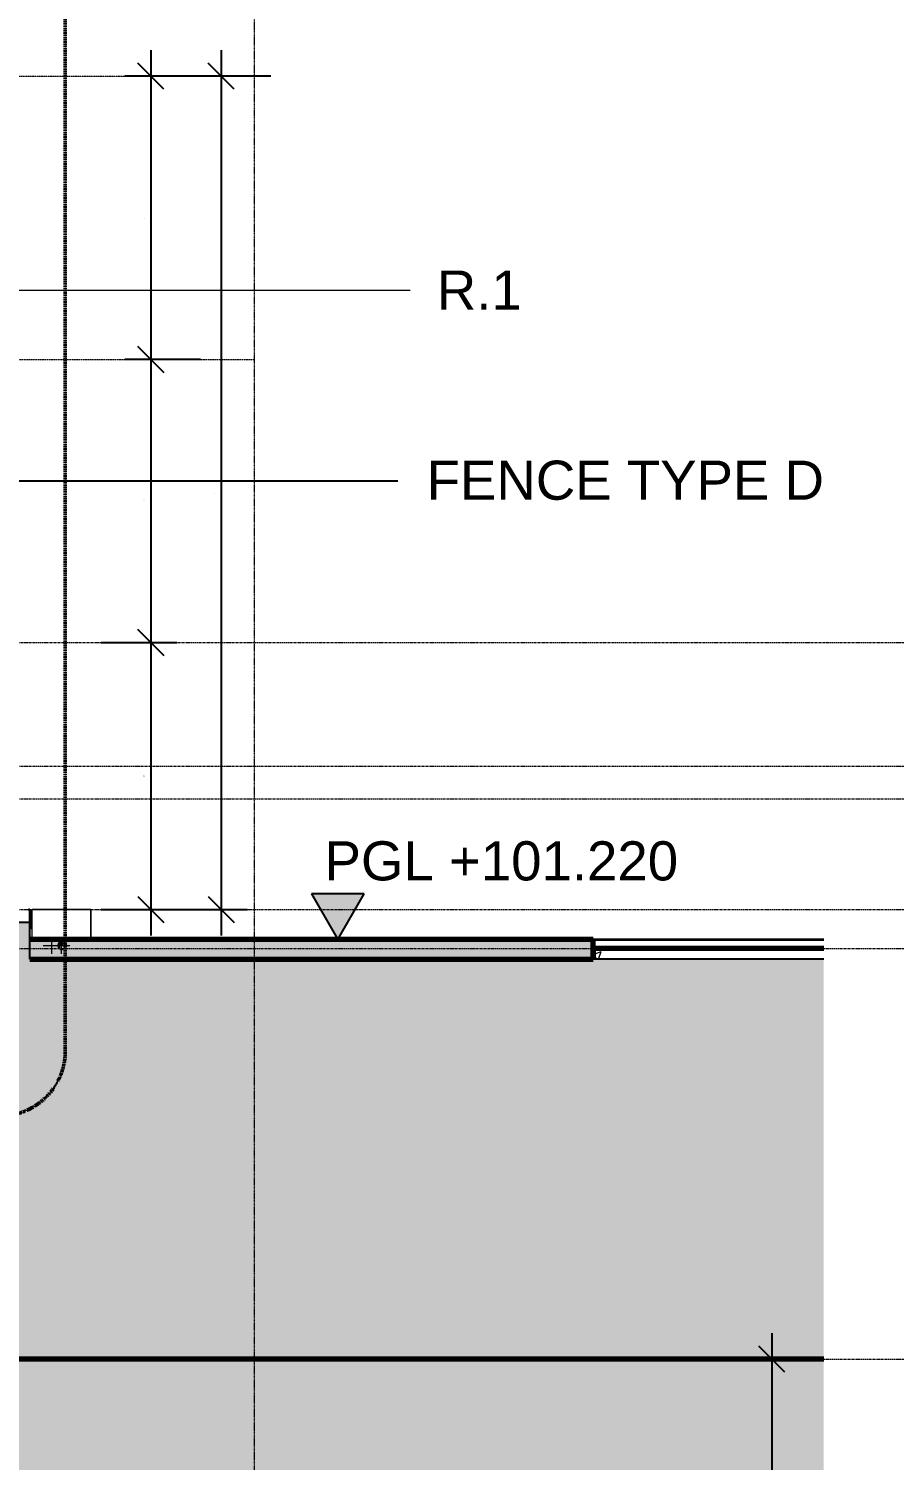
# Model space of a CAD drawing. Header units: millimetres. Extents: x -153298 to 620751, y -313239 to 250031.
# Drawn here: x 134233 to 140879, y -299223 to -288237 of the extents above; entities that cross this region are included whole.
import ezdxf

# ---------------------------------------------------------------- set-up
doc = ezdxf.new("R2010")
doc.units = ezdxf.units.MM
for name, pattern in [('Centre', [31.75, 6.35, -4.7625, 15.875, -4.7625]), ('DPA_Grid _ Level 100', [10, 5.5, -1.6, 1.3, -1.6]), ('DPA_Hidden 50', [3, 2, -1])]:
    doc.linetypes.add(name, pattern=pattern)
for name, color, linetype, lineweight in [('A-ANNO-DIMS', 7, 'Continuous', 9), ('A-ANNO-KEYN', 7, 'Continuous', 25), ('A-ANNO-SYMB', 7, 'Continuous', 9), ('A-DETL', 7, 'Continuous', 70), ('A-DETL-GENF', 7, 'Continuous', 35), ('A-DETL-THIN', 7, 'Continuous', 25), ('A-FLOR-E', 7, 'Continuous', 35), ('A-FLOR-FNSH', 7, 'Continuous', 70), ('A-FLOR-LEVL', 7, 'Continuous', 35), ('A-FLOR-PATT', 7, 'Continuous', 70), ('E-LITE-EQPM', 7, 'Continuous', 35), ('E-POWR-CNTR', 7, 'Continuous', 9), ('E-POWR-RISE', 7, 'Continuous', 9), ('G-ANNO-SPOR', 7, 'Continuous', 9), ('G-ANNO-TEXT', 7, 'Continuous', 9), ('S-GRID', 7, 'Continuous', 0)]:
    doc.layers.add(name, color=color, linetype=linetype, lineweight=lineweight)
doc.styles.add('Arial_2', font='arial.ttf', dxfattribs={"height": 3})
doc.dimstyles.new('DPA-DIM-3_0_T-T', dxfattribs={"dimscale": 304.8, "dimtxt": 306.07782, "dimasz": 0.656168, "dimexe": 0.656168, "dimexo": 0.0625, "dimgap": 0.164042, "dimtad": 1, "dimdec": 0, "dimzin": 0, "dimdsep": 46, "dimtxsty": 'Arial_2', "dimblk1": 'OBLIQUE', "dimblk2": 'OBLIQUE', "dimsah": 1, "dimcen": 0.09, "dimdle": 0.656168, "dimclrd": 7, "dimclre": 7, "dimclrt": 7, "dimadec": 8, "dimazin": 0, "dimtfac": 1, "dimtdec": 4, "dimtix": 1, "dimtmove": 0, "dimatfit": 3, "dimfxl": 1.312336, "dimfxlon": 1, "dimtvp": 1, "dimtolj": 1, "dimtzin": 0, "dimarcsym": 2})
doc.dimstyles.new('DPA-DIM-3_0_T-T_1', dxfattribs={"dimscale": 304.8, "dimtxt": 306.07782, "dimasz": 0.656168, "dimexe": 0.656168, "dimexo": 0.0625, "dimgap": 0.164042, "dimtad": 1, "dimdec": 0, "dimzin": 0, "dimdsep": 46, "dimtxsty": 'Arial_2', "dimblk1": 'OBLIQUE', "dimblk2": 'OBLIQUE', "dimsah": 1, "dimcen": 0.09, "dimdle": 0.656168, "dimclrd": 7, "dimclre": 7, "dimclrt": 7, "dimadec": 8, "dimazin": 0, "dimtfac": 1, "dimtdec": 4, "dimtix": 1, "dimtmove": 1, "dimatfit": 3, "dimfxl": 1.312336, "dimfxlon": 1, "dimtvp": 1, "dimtolj": 1, "dimtzin": 0, "dimarcsym": 2})
pattern_1 = [(50, (108217.3, -305821.75), (728.737, -63.756), [76.2, -838.2]), (355, (108217.3, -305821.75), (-140.972, 764.228), [60.96, -670.56]), (100.451, (108278, -305827.1), (587.77, 700.467), [64.76, -712.36]), (46.184, (108217.3, -305618.55), (1084.316, -168.17), [114.3, -1257.3]), (96.636, (108307.7, -305632.6), (949.61, 989.71), [97.14, -1068.54]), (351.184, (108217.3, -305618.6), (949.62, 989.7), [91.44, -1005.84]), (21, (108318.9, -305669.35), (606.458, -409.061), [76.2, -838.2]), (326, (108318.9, -305669.35), (247.208, 736.753), [60.96, -670.56]), (71.451, (108369.44, -305703.44), (853.668, 327.685), [64.76, -712.36]), (37.5, (108217.3, -305821.75), (12.3547, 338.2201), [33.528, -628.904, 33.528, -647.192, -673.1]), (37.5, (108217.3, -305821.75), (12.3547, 338.2201), [-1343.152, 33.528, -639.572]), (7.5, (108217.3, -305821.75), (267.279, 400.722), [33.528, -354.584, 33.528, -613.664, -256.54]), (7.5, (108217.3, -305821.75), (267.279, 400.722), [-1035.304, 33.528, -223.012]), (327.5, (107990.73, -305821.75), (542.3633, -22.9153), [33.528, -220.472, 33.528, -758.952, -1051.56]), (327.5, (107990.73, -305821.75), (542.3633, -22.9153), [-1046.48, 33.528, -1018.032]), (317.5, (107889.13, -305821.75), (592.517, 101.707), [33.528, -296.672, 33.528, -492.76, -746.76]), (317.5, (107889.13, -305821.75), (592.517, 101.707), [-856.488, 33.528, -713.232])]

# ---------------------------------------------------------------- blocks, each defined once
blk = doc.blocks.new('ACM_Handhole - ACM_Handhole-V256-2120-01 ENTRANCE 1 SECTION A')
at = {"layer": 'E-LITE-EQPM', "color": 7, "lineweight": 20}
for p, q in [((-848540, 101450), (-848990, 101450)), ((-848990, 101450), (-848540, 101450)), ((-848990, 101220), (-848990, 101450)), ((-848990, 101220), (-848990, 101450)), ((-848930, 101450), (-848600, 101450)), ((-848600, 101450), (-848930, 101450)), ((-848605, 101450), (-848925, 101450)), ((-848925, 101450), (-848605, 101450)), ((-848540, 101450), (-848540, 101220)), ((-848540, 101220), (-848540, 101450))]:
    blk.add_line(p, q, dxfattribs=at)
blk = doc.blocks.new('PPL-C-AECM-1-PP19-EE-M3-0001_rvt-1-2120-01 ENTRANCE 1 SECTION A')
at = {"layer": 'E-POWR-RISE', "lineweight": 35}
blk.add_hatch(color=7, dxfattribs=at).paths.add_polyline_path([(-848773, 101144), (-848779, 101151), (-848781, 101159), (-848779, 101167), (-848773, 101173), (-848765, 101175), (-848756, 101177), (-848751, 101183), (-848748, 101191), (-848751, 101199), (-848753, 101203), (-848760, 101207), (-848765, 101208), (-848773, 101206), (-848781, 101203), (-848788, 101198), (-848793, 101191), (-848796, 101180), (-848797, 101175), (-848796, 101167), (-848793, 101159), (-848788, 101152), (-848781, 101147)])
at = {"layer": 'E-POWR-CNTR', "color": 7, "lineweight": 5}
for p, q in [((-848840, 101110), (-848840, 101240)), ((-848840, 101110), (-848840, 101240)), ((-848765, 101208), (-848765, 101240)), ((-848765, 101208), (-848765, 101240)), ((-848905, 101175), (-848797, 101175)), ((-848905, 101175), (-848797, 101175)), ((-848830, 101175), (-848797, 101175)), ((-848830, 101175), (-848797, 101175)), ((-848765, 101110), (-848765, 101175)), ((-848765, 101175), (-848700, 101175)), ((-848765, 101110), (-848765, 101175)), ((-848765, 101175), (-848700, 101175))]:
    blk.add_line(p, q, dxfattribs=at)
at = {"layer": 'E-POWR-RISE', "color": 7, "lineweight": 5}
for centre, radius, start, end in [((-848765, 101175), 32.5, 0, 79.2429), ((-848765, 101159), 16.3, 90, 270), ((-848765, 101175), 32.5, 255.3306, 0)]:
    blk.add_arc(centre, radius, start, end, dxfattribs=at)
at = {"layer": 'E-LITE-EQPM', "color": 7, "lineweight": 20}
blk.add_blockref('ACM_Handhole - ACM_Handhole-V256-2120-01 ENTRANCE 1 SECTION A', (0, 0), dxfattribs=at)
blk = doc.blocks.new('_Oblique')
at = {"color": 7, "linetype": 'ByBlock', "lineweight": -2}
blk.add_line((-0.5, -0.5), (0.5, 0.5), dxfattribs=at)
blk = doc.blocks.new('*D3759')
at = {"layer": 'A-ANNO-DIMS', "color": 7, "lineweight": -2, "transparency": 16777216}
for p, q in [((139939, -298247), (139939, -299847)), ((140320, -298447), (139739, -298447)), ((140320, -299647), (139739, -299647)), ((139939, -299847), (139939, -299647)), ((140772, -299847), (139939, -299847))]:
    blk.add_line(p, q, dxfattribs=at)
at = {"layer": 'DEFPOINTS', "color": 7, "transparency": 16777216}
for p in [(140339, -298447), (139939, -299647), (140339, -299647)]:
    blk.add_point(p, dxfattribs=at)
at = {"layer": 'A-ANNO-DIMS', "color": 7, "lineweight": -2, "transparency": 16777216, "xscale": 200, "yscale": 200, "zscale": 200}
for p, rotation in [((139939, -298447), 90), ((139939, -299647), 270)]:
    blk.add_blockref('_Oblique', p, dxfattribs=dict(at, rotation=rotation))
at = {"layer": 'A-ANNO-DIMS', "color": 7, "transparency": 16777216, "insert": (140824, -300349), "char_height": 3, "width": 1107.53, "attachment_point": 1, "rotation": 90, "line_spacing_factor": 0.941778, "style": 'Arial_2'}
blk.add_mtext('\\A1;1200', dxfattribs=at)
blk = doc.blocks.new('*D3709')
at = {"layer": 'A-ANNO-DIMS', "color": 7, "lineweight": -2, "transparency": 16777216}
for p, q in [((135171, -288402), (135171, -290976)), ((135552, -288602), (134971, -288602)), ((135552, -290776), (134971, -290776))]:
    blk.add_line(p, q, dxfattribs=at)
at = {"layer": 'DEFPOINTS', "color": 7, "transparency": 16777216}
for p in [(135571, -288602), (135171, -290776), (135571, -290776)]:
    blk.add_point(p, dxfattribs=at)
at = {"layer": 'A-ANNO-DIMS', "color": 7, "lineweight": -2, "transparency": 16777216, "xscale": 200, "yscale": 200, "zscale": 200}
for p, rotation in [((135171, -288602), 90), ((135171, -290776), 270)]:
    blk.add_blockref('_Oblique', p, dxfattribs=dict(at, rotation=rotation))
at = {"layer": 'A-ANNO-DIMS', "color": 7, "transparency": 16777216, "insert": (135119, -289689), "char_height": 3, "width": 1107.53, "attachment_point": 5, "rotation": 90, "style": 'Arial_2'}
blk.add_mtext('\\A1;2174', dxfattribs=at)
blk = doc.blocks.new('*D3710')
at = {"layer": 'A-ANNO-DIMS', "color": 7, "lineweight": -2, "transparency": 16777216}
for p, q in [((135171, -290576), (135171, -293147)), ((135552, -290776), (134971, -290776)), ((134790, -292947), (135371, -292947))]:
    blk.add_line(p, q, dxfattribs=at)
at = {"layer": 'DEFPOINTS', "color": 7, "transparency": 16777216}
for p in [(135571, -290776), (134771, -292947), (135171, -292947)]:
    blk.add_point(p, dxfattribs=at)
at = {"layer": 'A-ANNO-DIMS', "color": 7, "lineweight": -2, "transparency": 16777216, "xscale": 200, "yscale": 200, "zscale": 200}
for p, rotation in [((135171, -290776), 90), ((135171, -292947), 270)]:
    blk.add_blockref('_Oblique', p, dxfattribs=dict(at, rotation=rotation))
at = {"layer": 'A-ANNO-DIMS', "color": 7, "transparency": 16777216, "insert": (135119, -291861), "char_height": 3, "width": 1107.53, "attachment_point": 5, "rotation": 90, "style": 'Arial_2'}
blk.add_mtext('\\A1;2171', dxfattribs=at)
blk = doc.blocks.new('*D3711')
at = {"layer": 'A-ANNO-DIMS', "color": 7, "lineweight": -2, "transparency": 16777216}
for p, q in [((135171, -292747), (135171, -295197)), ((134790, -292947), (135371, -292947)), ((134790, -294997), (135371, -294997))]:
    blk.add_line(p, q, dxfattribs=at)
at = {"layer": 'DEFPOINTS', "color": 7, "transparency": 16777216}
for p in [(134771, -292947), (134771, -294997), (135171, -294997)]:
    blk.add_point(p, dxfattribs=at)
at = {"layer": 'A-ANNO-DIMS', "color": 7, "lineweight": -2, "transparency": 16777216, "xscale": 200, "yscale": 200, "zscale": 200}
for p, rotation in [((135171, -292947), 90), ((135171, -294997), 270)]:
    blk.add_blockref('_Oblique', p, dxfattribs=dict(at, rotation=rotation))
at = {"layer": 'A-ANNO-DIMS', "color": 7, "transparency": 16777216, "insert": (135119, -293972), "char_height": 3, "width": 1107.53, "attachment_point": 5, "rotation": 90, "style": 'Arial_2'}
blk.add_mtext('\\A1;2050', dxfattribs=at)
blk = doc.blocks.new('*D3712')
at = {"layer": 'A-ANNO-DIMS', "color": 7, "lineweight": -2, "transparency": 16777216}
for p, q in [((135711, -288402), (135711, -295197)), ((136092, -288602), (135511, -288602)), ((135330, -294997), (135911, -294997))]:
    blk.add_line(p, q, dxfattribs=at)
at = {"layer": 'DEFPOINTS', "color": 7, "transparency": 16777216}
for p in [(136111, -288602), (135311, -294997), (135711, -294997)]:
    blk.add_point(p, dxfattribs=at)
at = {"layer": 'A-ANNO-DIMS', "color": 7, "lineweight": -2, "transparency": 16777216, "xscale": 200, "yscale": 200, "zscale": 200}
for p, rotation in [((135711, -288602), 90), ((135711, -294997), 270)]:
    blk.add_blockref('_Oblique', p, dxfattribs=dict(at, rotation=rotation))
at = {"layer": 'A-ANNO-DIMS', "color": 7, "transparency": 16777216, "insert": (135659, -291799), "char_height": 3, "width": 1107.53, "attachment_point": 5, "rotation": 90, "style": 'Arial_2'}
blk.add_mtext('\\A1;6395', dxfattribs=at)
blk = doc.blocks.new('Spot Elevations - Section Scale 100-10802364-2120-01 ENTRANCE 1 SECTION A')
at = {"layer": 'G-ANNO-SPOR'}
blk.add_hatch(color=7, dxfattribs=at).paths.add_polyline_path([(-898913, 101800), (-899114, 101451), (-899316, 101800)])
at = {"layer": 'G-ANNO-SPOR', "color": 7, "lineweight": 25}
for p, q in [((-898913, 101800), (-899316, 101800)), ((-899316, 101800), (-899114, 101451)), ((-899114, 101451), (-898913, 101800))]:
    blk.add_line(p, q, dxfattribs=at)

msp = doc.modelspace()

# ---------------------------------------------------------------- hatches: boundary and pattern name
at = {"layer": 'A-DETL-GENF', "lineweight": 9}
h = msp.add_hatch(dxfattribs=at)
h.set_pattern_fill('FP_1', style=0, pattern_type=2)
h.set_pattern_definition(pattern_1)
h.paths.add_polyline_path([(101565.4353, -307197.3524), (102467.8829, -307197.3524), (102467.8829, -305576.753), (103017.8806, -305576.753), (103017.8806, -305376.753), (112467.88, -305376.753), (112467.88, -307197.3524), (113867.88, -307197.3524), (113867.88, -305376.753), (122092.9315, -305376.753), (122092.9315, -306676.753), (123867.88, -306676.753), (123867.88, -307197.3524), (125267.88, -307197.3524), (125267.88, -305976.753), (130003.88, -305976.753), (130003.88, -305376.753), (134337.5502, -305376.753), (134337.5502, -305576.753), (140337.5298, -305576.753), (140337.5298, -304376.753), (130003.88, -304376.753), (130003.88, -304416.753), (129803.88, -304416.753), (129803.88, -305776.753), (124213.88, -305776.753), (124213.88, -304376.753), (113867.88, -304376.753), (113867.88, -298652.784), (119380.88, -301835.716), (119380.88, -302507.753), (119880.88, -302507.753), (119880.8933, -301835.7237), (114011.0238, -298446.753), (112467.88, -298446.753), (112467.88, -298307.753), (112558.3958, -298307.753), (112558.3958, -297707.753), (112058.3958, -297707.753), (112058.3958, -298307.753), (112158.3958, -298307.753), (112158.3958, -298446.753), (104188.1926, -298446.753), (104188.1926, -294036.753), (103988.1926, -294036.753), (103988.1926, -293996.753), (100313.1276, -293996.753), (100322.5695, -294083.8958), (99995.5431, -294083.8958), (100012.5695, -294241.0387), (99685.5431, -294241.0387), (99702.5695, -294398.1815), (99375.5431, -294398.1815), (99392.5695, -294555.3244), (99065.5431, -294555.3244), (99082.5695, -294712.4672), (98755.5431, -294712.4672), (98772.5695, -294869.6101), (98445.5431, -294869.6101), (98459.319, -294996.753), (98431.8802, -294996.753), (98431.8802, -295296.753), (99036.3182, -295296.753), (99036.3182, -295013.3142), (99966.8802, -294541.6008), (99966.8802, -294696.753), (100266.8802, -294696.753), (100266.8802, -294496.753), (103688.1926, -294496.753), (103688.1926, -298446.753), (80330.7286, -298446.753), (80330.7286, -299646.753), (101067.8829, -299646.753), (101067.8829, -304376.753), (80330.7286, -304376.753), (80330.7286, -305576.753), (101067.8829, -305576.753), (101067.8829, -307197.3524)])
h.paths.add_polyline_path([(112467.88, -304376.753), (102467.8829, -304376.753), (102467.8829, -299646.753), (112467.88, -299646.753), (112467.88, -304301.2027)])
h.paths.add_polyline_path([(132836.6797, -299646.753), (140337.5298, -299646.753), (140337.5298, -298446.753), (122478.88, -298446.753), (116617.88, -295053.5424), (116617.88, -293996.753), (116117.88, -293996.753), (116117.88, -295341.8187), (123553.6755, -299646.753), (130961.4671, -299646.753)])
h = msp.add_hatch(dxfattribs=at)
h.set_pattern_fill('FP_32', style=0, pattern_type=2)
h.set_pattern_definition([(45, (108217.3, -305821.75), (0, 449.0128), [317.5, -317.5]), (45, (108133.1, -305737.56), (0, 449.0128), [317.5, -317.5]), (45, (108048.92, -305653.38), (0, 449.0128), [317.5, -317.5]), (135, (108048.92, -305597.24), (-449.0128, 3e-14), [317.5, -317.5]), (135, (108133.1, -305513.05), (-449.0128, 3e-14), [317.5, -317.5]), (135, (108217.3, -305428.87), (-449.0128, 3e-14), [317.5, -317.5])])
h.paths.add_polyline_path([(136587.1047, -298446.753), (140337.5298, -298446.753), (140337.5298, -295376.753), (134242.3285, -295376.753), (134242.3285, -295096.753), (116692.5163, -295096.753), (122478.88, -298446.753), (132836.6797, -298446.753)])
h.paths.add_polyline_path([(91582.0038, -298446.753), (103688.1926, -298446.753), (103688.1926, -295296.753), (88643.88, -295296.753), (88643.88, -295146.753), (83446.7954, -295146.753), (83446.7954, -295376.753), (80330.7286, -295376.753), (80330.7286, -298446.753), (87831.5788, -298446.753)])
at = {"layer": 'A-FLOR-PATT', "lineweight": 9}
h = msp.add_hatch(dxfattribs=at)
h.set_pattern_fill('FP_1', style=0, pattern_type=2)
h.set_pattern_definition(pattern_1)
h.paths.add_polyline_path([(138567.9342, -295376.753), (138567.9342, -295226.753), (134242.3285, -295226.753), (134243.0891, -295376.753), (136587.1047, -295376.753)])
h.paths.add_polyline_path([(83446.7954, -295376.753), (83446.7954, -295226.753), (80330.7286, -295226.753), (80330.7286, -295376.753)])
h.paths.add_polyline_path([(134477.2638, -295303.1455), (134466.8921, -295297.9549), (134460.7568, -295292.2088), (134457.5296, -295288.003), (134453.802, -295276.5125), (134453.1754, -295271.753), (134454.2828, -295263.3413), (134457.5296, -295255.503), (134462.6944, -295248.772), (134469.4254, -295243.6071), (134481.4696, -295239.8067), (134489.8812, -295239.8067), (134497.1659, -295244.0125), (134501.3717, -295251.2972), (134501.3717, -295259.7088), (134497.1659, -295266.9934), (134489.8812, -295271.1993), (134477.4906, -295273.9759), (134471.6025, -295279.878), (134469.4254, -295288.003), (134471.6025, -295296.128), (134474.5266, -295299.8988)])
h = msp.add_hatch(dxfattribs=at)
h.set_pattern_fill('FP_15', angle=-220, style=0, pattern_type=2)
h.set_pattern_definition([(230, (202803.2, -295226.75), (-728.7365, 63.7558), [76.2, -838.2]), (175, (202803.2, -295226.75), (140.9716, -764.2276), [60.96, -670.56]), (280.451, (202742.5, -295221.44), (-587.77, -700.4668), [64.76, -712.36]), (226.184, (202803.2, -295429.95), (-1084.316, 168.171), [114.3, -1257.3]), (276.636, (202712.9, -295415.9), (-949.61, -989.71), [97.14, -1068.54]), (171.184, (202803.2, -295430), (-949.621, -989.701), [91.44, -1005.84]), (201, (202701.6, -295379.15), (-606.458, 409.0606), [76.2, -838.2]), (146, (202701.6, -295379.15), (-247.2083, -736.753), [60.96, -670.56]), (251.451, (202651.1, -295345.06), (-853.6683, -327.6855), [64.76, -712.36]), (217.5, (202803.22, -295226.75), (-12.3547, -338.2201), [33.528, -628.904, 33.528, -1320.292]), (217.5, (202803.22, -295226.75), (-12.3547, -338.2201), [-695.96, -647.192, 33.528, -639.572]), (187.5, (202803.22, -295226.75), (-267.2789, -400.7221), [33.528, -354.584, 33.528, -870.204]), (187.5, (202803.22, -295226.75), (-267.2789, -400.7221), [-421.64, -613.664, 33.528, -223.012]), (147.5, (203029.8, -295226.75), (-542.36333, 22.91534), [33.528, -220.472, 33.528, -1810.512]), (147.5, (203029.8, -295226.75), (-542.36333, 22.91534), [-287.528, -758.952, 33.528, -1018.032]), (137.5, (203131.4, -295226.75), (-592.517, -101.7071), [33.528, -296.672, 33.528, -1239.52]), (137.5, (203131.4, -295226.75), (-592.517, -101.7071), [-363.728, -492.76, 33.528, -713.232])])
h.paths.add_polyline_path([(138567.9342, -295376.753), (138567.9342, -295226.753), (134242.3285, -295226.753), (134243.0891, -295376.753), (136587.1047, -295376.753)])
h.paths.add_polyline_path([(83446.7954, -295376.753), (83446.7954, -295226.753), (80330.7286, -295226.753), (80330.7286, -295376.753)])
h.paths.add_polyline_path([(134477.2638, -295303.1455), (134466.8921, -295297.9549), (134460.7568, -295292.2088), (134457.5296, -295288.003), (134453.802, -295276.5125), (134453.1754, -295271.753), (134454.2828, -295263.3413), (134457.5296, -295255.503), (134462.6944, -295248.772), (134469.4254, -295243.6071), (134481.4696, -295239.8067), (134489.8812, -295239.8067), (134497.1659, -295244.0125), (134501.3717, -295251.2972), (134501.3717, -295259.7088), (134497.1659, -295266.9934), (134489.8812, -295271.1993), (134477.4906, -295273.9759), (134471.6025, -295279.878), (134469.4254, -295288.003), (134471.6025, -295296.128), (134474.5266, -295299.8988)])
h = msp.add_hatch(dxfattribs=at)
h.set_pattern_fill('FP_1', style=0, pattern_type=2)
h.set_pattern_definition(pattern_1)
h.paths.add_polyline_path([(140337.5298, -295376.753), (140337.5298, -295296.753), (138567.9342, -295296.753), (138567.9342, -295376.753)])
h = msp.add_hatch(dxfattribs=at)
h.set_pattern_fill('FP_1', style=0, pattern_type=2)
h.set_pattern_definition(pattern_1)
h.paths.add_polyline_path([(140337.5298, -295376.753), (140337.5298, -295296.753), (138567.9342, -295296.753), (138567.9342, -295376.753)])

# ---------------------------------------------------------------- linework, layer by layer
at = {"layer": 'A-ANNO-KEYN', "color": 7}
msp.add_line((133177.6001, -291706.6111), (137067.2973, -291706.6111), dxfattribs=at)
at = {"layer": 'A-ANNO-SYMB', "color": 7, "linetype": 'DPA_Hidden 50', "lineweight": 50}
msp.add_line((134514.8327, -296081.0128), (134514.8327, -286834.7834), dxfattribs=at)
msp.add_arc((134014.8327, -296081.0128), 500, 270, 0, dxfattribs=at)
at = {"layer": 'A-DETL', "color": 7, "linetype": 'DPA_Hidden 50', "lineweight": 9}
for p, q in [((129267.88, -288601.753), (135967.88, -288601.753)), ((133202.5874, -290775.7437), (135967.88, -290775.7437))]:
    msp.add_line(p, q, dxfattribs=at)
at = {"layer": 'A-DETL', "color": 7}
for p, q in [((140337.5298, -295296.753), (138567.9342, -295296.753)), ((140337.5298, -295296.753), (138567.9342, -295296.753)), ((140337.5298, -295296.753), (138567.9342, -295296.753)), ((140337.5298, -298446.753), (122478.88, -298446.753))]:
    msp.add_line(p, q, dxfattribs=at)
at = {"layer": 'A-DETL-THIN', "color": 7}
for p, q in [((134242.3285, -295096.753), (116692.5163, -295096.753)), ((134242.3285, -295376.753), (134242.3285, -295096.753)), ((140337.5298, -295376.753), (134242.3285, -295376.753)), ((122478.88, -298446.753), (140337.5298, -298446.753))]:
    msp.add_line(p, q, dxfattribs=at)
at = {"layer": 'A-FLOR-E', "color": 7}
for p, q in [((134233.1506, -294996.753), (134242.3285, -294996.753)), ((134242.3285, -294996.753), (134242.3285, -295146.753)), ((138567.9342, -295226.753), (138567.9342, -295376.753)), ((138567.9342, -295226.753), (140337.5298, -295226.753))]:
    msp.add_line(p, q, dxfattribs=at)
at = {"layer": 'A-FLOR-FNSH', "color": 7}
for p, q in [((138567.9342, -295226.753), (134243.0891, -295226.753)), ((138567.9342, -295376.753), (138567.9342, -295226.753)), ((140337.5298, -295296.753), (138567.9342, -295296.753)), ((138567.9342, -295296.753), (138567.9342, -295376.753)), ((134243.0891, -295376.753), (138567.9342, -295376.753))]:
    msp.add_line(p, q, dxfattribs=at)
at = {"layer": 'A-FLOR-LEVL', "color": 7, "linetype": 'Centre', "lineweight": 9}
for p, q in [((80346.0738, -292946.753), (141931.8544, -292946.753)), ((80346.0738, -293896.753), (142186.1125, -293896.753)), ((80346.0738, -294146.753), (142923.7915, -294146.753)), ((80346.0738, -294996.753), (144086.7932, -294996.753)), ((80346.0738, -295296.753), (142186.1125, -295296.753)), ((80346.0738, -298446.753), (144086.7932, -298446.753))]:
    msp.add_line(p, q, dxfattribs=at)
at = {"layer": 'G-ANNO-SPOR', "color": 7}
msp.add_line((136607.7432, -295226.753), (136607.7432, -295226.753), dxfattribs=at)
msp.add_line((136607.7432, -295226.753), (136607.7432, -295226.753), dxfattribs=at)
at = {"layer": 'G-ANNO-TEXT', "color": 7}
msp.add_line((131956.1536, -290243.5195), (137163.4406, -290243.5195), dxfattribs=at)
at = {"layer": 'S-GRID', "color": 7, "linetype": 'DPA_Grid _ Level 100'}
msp.add_line((135967.88, -309692.5036), (135967.88, -276432.3847), dxfattribs=at)

# ---------------------------------------------------------------- block references
at = {"color": 7, "lineweight": 5}
msp.add_blockref('PPL-C-AECM-1-PP19-EE-M3-0001_rvt-1-2120-01 ENTRANCE 1 SECTION A', (983250.2539, -396446.753), dxfattribs=at)
at = {"layer": 'G-ANNO-SPOR', "color": 7, "lineweight": 25}
msp.add_blockref('Spot Elevations - Section Scale 100-10802364-2120-01 ENTRANCE 1 SECTION A', (1035721.8532, -396676.753), dxfattribs=at)

# ---------------------------------------------------------------- texts
at = {"layer": 'A-ANNO-KEYN', "color": 7, "lineweight": 9, "insert": (137288.8761, -291552.2569), "char_height": 300, "width": 3743.880625, "attachment_point": 1, "style": 'Arial_2'}
msp.add_mtext('FENCE TYPE D', dxfattribs=at)
at = {"layer": 'G-ANNO-TEXT', "color": 7, "insert": (137366.6406, -290093.5195), "char_height": 300, "width": 801.6875, "attachment_point": 1, "style": 'Arial_2', "bg_fill": 3, "box_fill_scale": 1.25, "bg_fill_color": 256, "bg_fill_true_color": 13158600, "bg_fill_transparency": 0}
msp.add_mtext('R.1', dxfattribs=at)

# ---------------------------------------------------------------- dimensions: what is measured, and where the dimension line sits
at = {"layer": 'A-ANNO-DIMS', "color": 7}
for base, p1, p2, override, picture, middle in [((135170.9153, -290775.7437), (135570.9153, -288601.753), (135570.9153, -290775.7437), {"dimpost": '<>', "dimclrd": 7, "dimclre": 7, "dimclrt": 7, "dimfxl": 2173.99079}, '*D3709', (135119.4092, -289688.7484)), ((135710.9153, -294996.753), (136110.9153, -288601.753), (135310.9153, -294996.753), {"dimpost": '<>', "dimclrd": 7, "dimclre": 7, "dimclrt": 7, "dimfxl": 6444.844839}, '*D3712', (135659.3826, -291799.253)), ((135170.9153, -292946.753), (135570.9153, -290775.7437), (134770.9153, -292946.753), {"dimpost": '<>', "dimclrd": 7, "dimclre": 7, "dimclrt": 7, "dimfxl": 2313.71584}, '*D3710', (135119.4092, -291861.2484)), ((135170.9153, -294996.753), (134770.9153, -292946.753), (134770.9153, -294996.753), {"dimpost": '<>', "dimclrd": 7, "dimclre": 7, "dimclrt": 7, "dimfxl": 2050}, '*D3711', (135119.3836, -293971.753))]:
    dim = msp.add_linear_dim(base=base, p1=p1, p2=p2, angle=90, dimstyle='DPA-DIM-3_0_T-T', override=override, dxfattribs=at)
    dim.commit()
    dim.dimension.update_dxf_attribs({"geometry": picture, "text_midpoint": middle})
dim = msp.add_linear_dim(base=(139938.9713, -299646.753), p1=(140338.9713, -298446.753), p2=(140338.9713, -299646.753), angle=90, dimstyle='DPA-DIM-3_0_T-T_1', override={"dimpost": '<>', "dimclrd": 7, "dimclre": 7, "dimclrt": 7, "dimfxl": 1200}, dxfattribs=at)
dim.commit()
dim.dimension.update_dxf_attribs({"geometry": '*D3759', "text_midpoint": (140826.4542, -299699.1444), "dimtype": 160, "text_rotation": 90})

# ---------------------------------------------------------------- next in the draw order: texts
at = {"layer": 'G-ANNO-SPOR', "color": 7, "insert": (136504.9809, -294473.1574), "char_height": 300, "width": 3246.629581, "attachment_point": 1, "line_spacing_factor": 0.941778, "style": 'Arial_2', "bg_fill": 3, "box_fill_scale": 1.25, "bg_fill_color": 256, "bg_fill_true_color": 13158600, "bg_fill_transparency": 0}
msp.add_mtext('PGL +101.220', dxfattribs=at)

doc.saveas('drawing.dxf')
